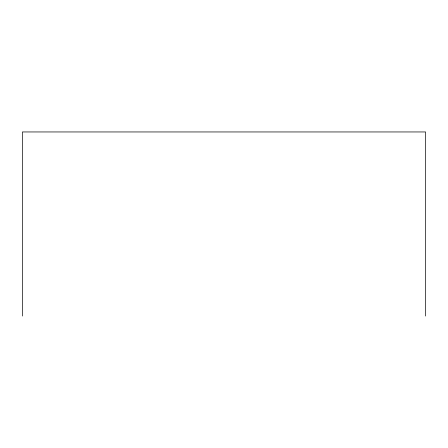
<?xml version="1.0" encoding="UTF-8"?>
<svg xmlns="http://www.w3.org/2000/svg" width="448" height="448" viewBox="0 0 448 448"><rect width="100%" height="100%" fill="white"/><g stroke="black" fill="none" stroke-linecap="round" stroke-linejoin="round"><path stroke-width="0.67" d="M425.6 316.047L425.6 131.953L22.4 131.953L22.4 316.047"/></g></svg>
